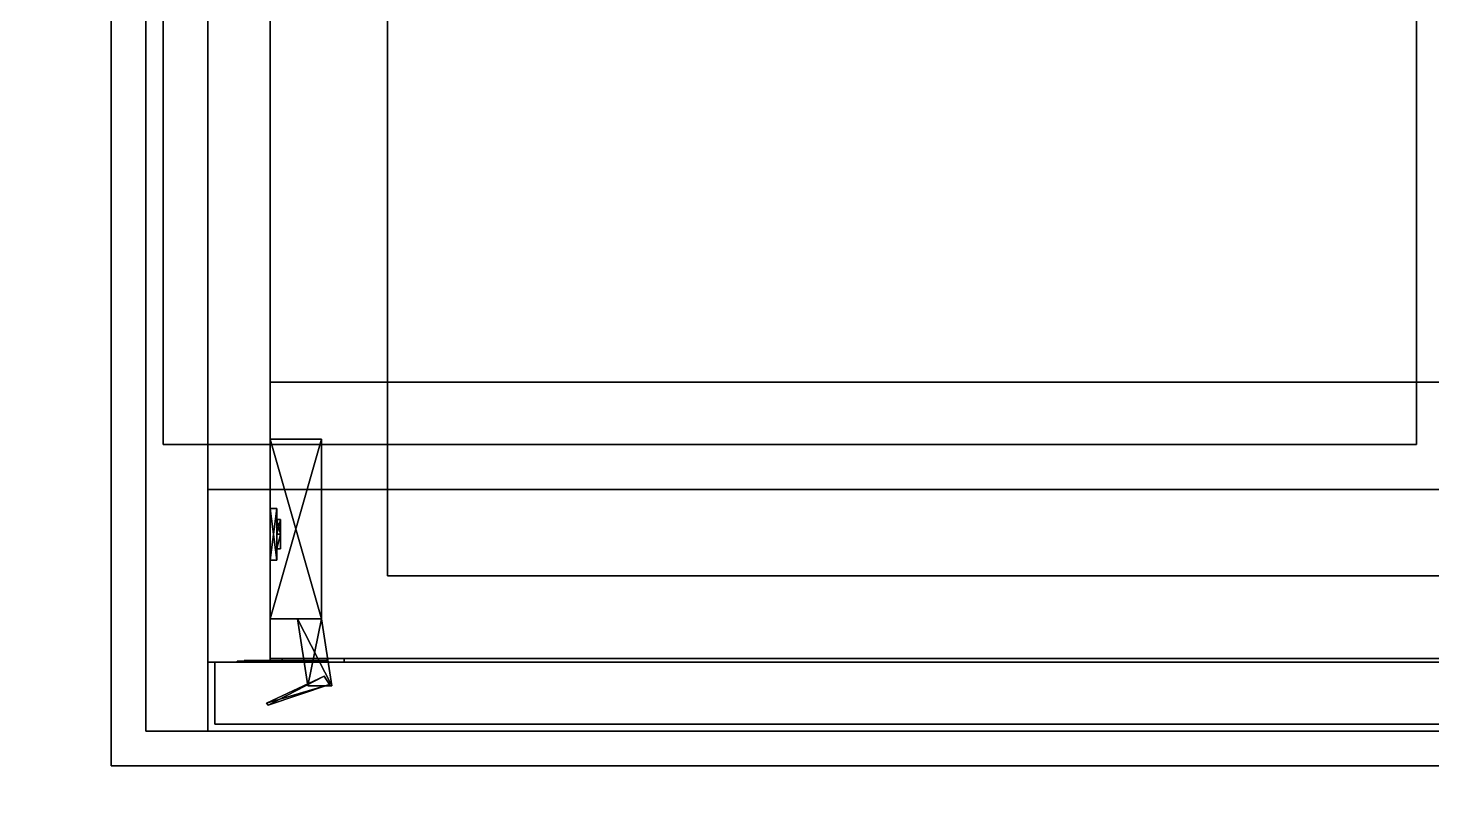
# Model space of a CAD drawing. Extents: x 0 to 6014, y -2453 to 0.
# Drawn here: x 890.9 to 1297.5, y -861.1 to -639.5 of the extents above; entities that cross this region are included whole.
import ezdxf

# ---------------------------------------------------------------- set-up
doc = ezdxf.new("R2010")
doc.units = 0
for name, color, linetype in [('LAYER0', 7, 'CONTINUOUS'), ('LAYER1', 7, 'CONTINUOUS'), ('LAYER179', 254, 'CONTINUOUS'), ('LAYER180', 254, 'CONTINUOUS'), ('LAYER642', 7, 'CONTINUOUS'), ('LAYER651', 7, 'CONTINUOUS'), ('LAYER654', 7, 'CONTINUOUS'), ('LAYER661', 28, 'CONTINUOUS'), ('LAYER662', 253, 'CONTINUOUS'), ('LAYER663', 28, 'CONTINUOUS'), ('LAYER664', 253, 'CONTINUOUS'), ('LAYER665', 254, 'CONTINUOUS'), ('LAYER685', 7, 'CONTINUOUS'), ('LAYER694', 7, 'CONTINUOUS')]:
    doc.layers.add(name, color=color, linetype=linetype)

msp = doc.modelspace()

# ---------------------------------------------------------------- linework, layer by layer
at = {"layer": 'LAYER0'}
for points, invisible_edges in [([(1065, -10), (0, -1840), (0, -10), (1065, -10)], 1), ([(0, -1840), (1065, -10), (1065, -265), (0, -1840)], 5), ([(2107, -1840, 5), (0, -10, 5), (0, -1840, 5), (2107, -1840, 5)], 1), ([(0, -10, 5), (2107, -1840, 5), (1065, -265, 5), (0, -10, 5)], 7), ([(0, -1840), (1065, -265), (2107, -1840), (0, -1840)], 3), ([(2107, -1840), (1065, -265), (1510, -265), (2107, -1840)], 5), ([(1065, -265, 5), (2107, -1840, 5), (1510, -265, 5), (1065, -265, 5)], 3)]:
    msp.add_3dface(points, dxfattribs=dict(at, invisible_edges=invisible_edges))
at = {"layer": 'LAYER179', "invisible_edges": 1}
for points in [[(925, -415, 155), (943, -843, 155), (925, -843, 155), (925, -415, 155)], [(943, -843, 155), (925, -415, 155), (943, -415, 155), (943, -843, 155)], [(943, -415, 937), (925, -843, 937), (943, -843, 937), (943, -415, 937)], [(925, -843, 937), (943, -415, 937), (925, -415, 937), (925, -843, 937)], [(925, -843, 937), (925, -415, 155), (925, -843, 155), (925, -843, 937)], [(925, -415, 155), (925, -843, 937), (925, -415, 937), (925, -415, 155)], [(943, -415, 937), (943, -843, 155), (943, -415, 155), (943, -415, 937)], [(943, -843, 155), (943, -415, 937), (943, -843, 937), (943, -843, 155)], [(925, -843, 937), (943, -843, 155), (943, -843, 937), (925, -843, 937)], [(943, -843, 155), (925, -843, 937), (925, -843, 155), (943, -843, 155)]]:
    msp.add_3dface(points, dxfattribs=at)
at = {"layer": 'LAYER180', "invisible_edges": 1}
for points in [[(1660, -773, 912), (943, -843, 912), (943, -773, 912), (1660, -773, 912)], [(943, -843, 912), (1660, -773, 912), (1660, -843, 912), (943, -843, 912)], [(943, -773, 937), (943, -843, 912), (943, -843, 937), (943, -773, 937)], [(943, -843, 912), (943, -773, 937), (943, -773, 912), (943, -843, 912)], [(943, -773, 937), (1660, -773, 912), (943, -773, 912), (943, -773, 937)], [(1660, -773, 912), (943, -773, 937), (1660, -773, 937), (1660, -773, 912)], [(1660, -843, 937), (943, -773, 937), (943, -843, 937), (1660, -843, 937)], [(943, -773, 937), (1660, -843, 937), (1660, -773, 937), (943, -773, 937)], [(1660, -843, 937), (943, -843, 912), (1660, -843, 912), (1660, -843, 937)], [(943, -843, 912), (1660, -843, 937), (943, -843, 937), (943, -843, 912)]]:
    msp.add_3dface(points, dxfattribs=at)
at = {"layer": 'LAYER642', "invisible_edges": 1}
for points in [[(1642, -415, 156), (961, -823, 156), (961, -415, 156), (1642, -415, 156)], [(961, -823, 156), (1642, -415, 156), (1642, -823, 156), (961, -823, 156)], [(961, -415, 174), (961, -823, 156), (961, -823, 174), (961, -415, 174)], [(961, -823, 156), (961, -415, 174), (961, -415, 156), (961, -823, 156)], [(1642, -823, 174), (961, -415, 174), (961, -823, 174), (1642, -823, 174)], [(961, -415, 174), (1642, -823, 174), (1642, -415, 174), (961, -415, 174)], [(1642, -823, 174), (961, -823, 156), (1642, -823, 156), (1642, -823, 174)], [(961, -823, 156), (1642, -823, 174), (961, -823, 174), (961, -823, 156)]]:
    msp.add_3dface(points, dxfattribs=at)
at = {"layer": 'LAYER651', "invisible_edges": 1}
for points in [[(943, -415, 155), (961, -823, 155), (943, -823, 155), (943, -415, 155)], [(961, -823, 155), (943, -415, 155), (961, -415, 155), (961, -823, 155)], [(961, -415, 912), (943, -823, 912), (961, -823, 912), (961, -415, 912)], [(943, -823, 912), (961, -415, 912), (943, -415, 912), (943, -823, 912)], [(943, -823, 912), (943, -415, 155), (943, -823, 155), (943, -823, 912)], [(943, -415, 155), (943, -823, 912), (943, -415, 912), (943, -415, 155)], [(961, -415, 912), (961, -823, 155), (961, -415, 155), (961, -415, 912)], [(961, -823, 155), (961, -415, 912), (961, -823, 912), (961, -823, 155)], [(943, -823, 912), (961, -823, 155), (961, -823, 912), (943, -823, 912)], [(961, -823, 155), (943, -823, 912), (943, -823, 155), (961, -823, 155)]]:
    msp.add_3dface(points, dxfattribs=at)
at = {"layer": 'LAYER654', "invisible_edges": 1}
for points in [[(1642, -742, 893.5), (961, -822, 893.5), (961, -742, 893.5), (1642, -742, 893.5)], [(961, -822, 893.5), (1642, -742, 893.5), (1642, -822, 893.5), (961, -822, 893.5)], [(961, -742, 911.5), (961, -822, 893.5), (961, -822, 911.5), (961, -742, 911.5)], [(961, -822, 893.5), (961, -742, 911.5), (961, -742, 893.5), (961, -822, 893.5)], [(961, -742, 911.5), (1642, -742, 893.5), (961, -742, 893.5), (961, -742, 911.5)], [(1642, -742, 893.5), (961, -742, 911.5), (1642, -742, 911.5), (1642, -742, 893.5)], [(1642, -822, 911.5), (961, -742, 911.5), (961, -822, 911.5), (1642, -822, 911.5)], [(961, -742, 911.5), (1642, -822, 911.5), (1642, -742, 911.5), (961, -742, 911.5)], [(1642, -822, 911.5), (961, -822, 893.5), (1642, -822, 893.5), (1642, -822, 911.5)], [(961, -822, 893.5), (1642, -822, 911.5), (961, -822, 911.5), (961, -822, 893.5)]]:
    msp.add_3dface(points, dxfattribs=at)
at = {"layer": 'LAYER661'}
for points, invisible_edges in [([(952.4895, -822.75, 253.0251), (951.5, -822.75, 258), (953.5, -822.75, 258), (953.5, -822.75, 252.5)], 10), ([(951.5, -822.75, 258), (952.4895, -822.75, 262.9749), (953.5, -822.75, 263.5), (953.5, -822.75, 258)], 10), ([(955.3076, -822.75, 248.8076), (952.4895, -822.75, 253.0251), (953.5, -822.75, 252.5), (957, -822.75, 252.5)], 10), ([(952.4895, -822.75, 262.9749), (955.3076, -822.75, 267.1924), (957, -822.75, 263.5), (953.5, -822.75, 263.5)], 10), ([(953.5, -822.5, 263.5), (953.5, -822.5, 252.5), (960.5, -822.5, 252.5), (960.2905, -822.5, 263.3167)], 4), ([(959.5251, -822.75, 245.9896), (955.3076, -822.75, 248.8076), (957, -822.75, 252.5), (960.5, -822.75, 252.5)], 10), ([(955.3076, -822.75, 267.1924), (959.5251, -822.75, 270.0104), (960.5, -822.75, 263.5), (957, -822.75, 263.5)], 10), ([(964.5, -822.75, 245), (959.5251, -822.75, 245.9896), (960.5, -822.75, 252.5), (964.5, -822.75, 249)], 2), ([(959.5251, -822.75, 270.0104), (964.5, -822.75, 271), (964.5, -822.75, 267), (960.5, -822.75, 263.5)], 8), ([(960.2905, -822.5, 263.3167), (960.5, -822.5, 252.5), (964.5, -822.5, 249), (964.5, -822.5, 267)], 5), ([(982.5, -822, 237), (977.5, -822, 249), (964.5, -822, 249), (964.5, -822, 237)], 1), ([(982.5, -822, 279), (977.5, -822, 267), (964.5, -822, 267), (964.5, -822, 279)], 1), ([(964.5, -822.5, 267), (964.5, -822.5, 249), (977.5, -822.5, 249), (977.5, -822.5, 267)], 1), ([(982.5, -822, 279), (982.5, -822, 237), (977.5, -822, 249), (977.5, -822, 267)], 10)]:
    msp.add_3dface(points, dxfattribs=dict(at, invisible_edges=invisible_edges))
for points in [[(982.5, -822, 237), (964.5, -822, 237), (964.5, -822, 237), (982.5, -822, 237)], [(982.5, -822, 279), (964.5, -822, 279), (964.5, -822, 279), (982.5, -822, 279)], [(977.5, -822, 249), (977.5, -823, 249), (964.5, -823, 249), (964.5, -822, 249)], [(964.5, -822, 249), (964.5, -823, 249), (964.5, -823, 237), (964.5, -822, 237)], [(964.5, -822, 237), (964.5, -823, 237), (982.5, -823, 237), (982.5, -822, 237)], [(977.5, -822, 267), (977.5, -823, 267), (964.5, -823, 267), (964.5, -822, 267)], [(964.5, -822, 267), (964.5, -823, 267), (964.5, -823, 279), (964.5, -822, 279)], [(964.5, -822, 279), (964.5, -823, 279), (982.5, -823, 279), (982.5, -822, 279)], [(964.5, -823, 249), (964.5, -823, 237), (964.5, -823, 249)], [(964.5, -823, 267), (964.5, -823, 279), (964.5, -823, 267)], [(982.5, -823, 237), (964.5, -823, 237), (964.5, -823, 279), (982.5, -823, 279)], [(977.5, -822, 249), (977.5, -823, 249), (977.5, -823, 267), (977.5, -822, 267)], [(977.5, -823, 249), (977.5, -823, 267), (977.5, -823, 249)], [(982.5, -822, 279), (982.5, -823, 279), (982.5, -822, 279)], [(982.5, -823, 237), (982.5, -823, 279), (982.5, -822, 279), (982.5, -822, 237)]]:
    msp.add_3dface(points, dxfattribs=at)
at = {"layer": 'LAYER662'}
for points in [[(961, -758.5, 251.2174), (975.9214, -810.5, 251.2174), (961, -810.5, 251.2174), (961, -758.5, 251.2174)], [(975.9214, -758.5, 251.2174), (975.9214, -810.5, 251.2174), (961, -758.5, 251.2174), (975.9214, -758.5, 251.2174)], [(961, -758.5, 264.7826), (975.9214, -758.5, 251.2174), (961, -758.5, 251.2174), (961, -758.5, 264.7826)], [(975.9214, -758.5, 264.7826), (975.9214, -758.5, 251.2174), (961, -758.5, 264.7826), (975.9214, -758.5, 264.7826)], [(961, -810.5, 264.7826), (975.9214, -758.5, 264.7826), (961, -758.5, 264.7826), (961, -810.5, 264.7826)], [(975.9214, -810.5, 264.7826), (975.9214, -758.5, 264.7826), (961, -810.5, 264.7826), (975.9214, -810.5, 264.7826)], [(975.9214, -758.5, 251.2174), (975.9214, -810.5, 264.7826), (975.9214, -810.5, 251.2174), (975.9214, -758.5, 251.2174)], [(975.9214, -758.5, 264.7826), (975.9214, -810.5, 264.7826), (975.9214, -758.5, 251.2174), (975.9214, -758.5, 264.7826)], [(961, -778.5, 284), (961, -793.5, 284), (962.9895, -793.5, 284), (961, -778.5, 284)], [(962.9895, -778.5, 284), (961, -778.5, 284), (962.9895, -793.5, 284), (962.9895, -778.5, 284)], [(961, -778.5, 232), (961, -778.5, 284), (962.9895, -778.5, 284), (961, -778.5, 232)], [(962.9895, -778.5, 232), (961, -778.5, 232), (962.9895, -778.5, 284), (962.9895, -778.5, 232)], [(961, -793.5, 232), (961, -778.5, 232), (962.9895, -778.5, 232), (961, -793.5, 232)], [(962.9895, -793.5, 232), (961, -793.5, 232), (962.9895, -778.5, 232), (962.9895, -793.5, 232)], [(962.9895, -778.5, 284), (962.9895, -793.5, 284), (962.9895, -793.5, 232), (962.9895, -778.5, 284)], [(962.9895, -778.5, 232), (962.9895, -778.5, 284), (962.9895, -793.5, 232), (962.9895, -778.5, 232)], [(962.9895, -786, 271.2909), (963.9844, -781.7573, 276.0869), (963.9844, -786, 271.2909), (962.9895, -786, 271.2909)], [(962.9895, -781.7573, 276.0869), (963.9844, -781.7573, 276.0869), (962.9895, -786, 271.2909), (962.9895, -781.7573, 276.0869)], [(962.9895, -781.7573, 276.0869), (963.9844, -786, 280.883), (963.9844, -781.7573, 276.0869), (962.9895, -781.7573, 276.0869)], [(962.9895, -786, 280.883), (963.9844, -786, 280.883), (962.9895, -781.7573, 276.0869), (962.9895, -786, 280.883)], [(962.9895, -786, 271.2909), (962.9895, -781.7573, 276.0869), (962.9895, -786, 280.883), (962.9895, -786, 271.2909)], [(962.9895, -786, 235.117), (963.9844, -781.7573, 239.913), (963.9844, -786, 235.117), (962.9895, -786, 235.117)], [(962.9895, -781.7573, 239.913), (963.9844, -781.7573, 239.913), (962.9895, -786, 235.117), (962.9895, -781.7573, 239.913)], [(962.9895, -781.7573, 239.913), (963.9844, -786, 244.7091), (963.9844, -781.7573, 239.913), (962.9895, -781.7573, 239.913)], [(962.9895, -786, 244.7091), (963.9844, -786, 244.7091), (962.9895, -781.7573, 239.913), (962.9895, -786, 244.7091)], [(962.9895, -786, 235.117), (962.9895, -781.7573, 239.913), (962.9895, -786, 244.7091), (962.9895, -786, 235.117)], [(963.9844, -790.2427, 276.0869), (963.9844, -781.7573, 276.0869), (963.9844, -786, 280.883), (963.9844, -790.2427, 276.0869)], [(963.9844, -786, 271.2909), (963.9844, -781.7573, 276.0869), (963.9844, -790.2427, 276.0869), (963.9844, -786, 271.2909)], [(963.9844, -790.2427, 239.913), (963.9844, -781.7573, 239.913), (963.9844, -786, 244.7091), (963.9844, -790.2427, 239.913)], [(963.9844, -786, 235.117), (963.9844, -781.7573, 239.913), (963.9844, -790.2427, 239.913), (963.9844, -786, 235.117)], [(962.9895, -790.2427, 276.0869), (963.9844, -786, 271.2909), (963.9844, -790.2427, 276.0869), (962.9895, -790.2427, 276.0869)], [(962.9895, -786, 271.2909), (963.9844, -786, 271.2909), (962.9895, -790.2427, 276.0869), (962.9895, -786, 271.2909)], [(962.9895, -790.2427, 276.0869), (962.9895, -786, 271.2909), (962.9895, -786, 280.883), (962.9895, -790.2427, 276.0869)], [(962.9895, -790.2427, 276.0869), (963.9844, -786, 280.883), (962.9895, -786, 280.883), (962.9895, -790.2427, 276.0869)], [(963.9844, -790.2427, 276.0869), (963.9844, -786, 280.883), (962.9895, -790.2427, 276.0869), (963.9844, -790.2427, 276.0869)], [(962.9895, -790.2427, 239.913), (963.9844, -786, 235.117), (963.9844, -790.2427, 239.913), (962.9895, -790.2427, 239.913)], [(962.9895, -786, 235.117), (963.9844, -786, 235.117), (962.9895, -790.2427, 239.913), (962.9895, -786, 235.117)], [(962.9895, -790.2427, 239.913), (962.9895, -786, 235.117), (962.9895, -786, 244.7091), (962.9895, -790.2427, 239.913)], [(962.9895, -790.2427, 239.913), (963.9844, -786, 244.7091), (962.9895, -786, 244.7091), (962.9895, -790.2427, 239.913)], [(963.9844, -790.2427, 239.913), (963.9844, -786, 244.7091), (962.9895, -790.2427, 239.913), (963.9844, -790.2427, 239.913)], [(962.9895, -793.5, 284), (961, -793.5, 284), (961, -793.5, 232), (962.9895, -793.5, 284)], [(962.9895, -793.5, 232), (962.9895, -793.5, 284), (961, -793.5, 232), (962.9895, -793.5, 232)], [(968.958, -810.5, 251.2174), (978.9058, -829.8654, 251.2174), (971.9424, -829.8654, 251.2174), (968.958, -810.5, 251.2174)], [(975.9214, -810.5, 251.2174), (978.9058, -829.8654, 251.2174), (968.958, -810.5, 251.2174), (975.9214, -810.5, 251.2174)], [(971.9424, -829.8654, 264.7826), (975.9214, -810.5, 264.7826), (968.958, -810.5, 264.7826), (971.9424, -829.8654, 264.7826)], [(978.9058, -829.8654, 264.7826), (975.9214, -810.5, 264.7826), (971.9424, -829.8654, 264.7826), (978.9058, -829.8654, 264.7826)], [(975.9214, -810.5, 251.2174), (978.9058, -829.8654, 264.7826), (978.9058, -829.8654, 251.2174), (975.9214, -810.5, 251.2174)], [(975.9214, -810.5, 264.7826), (978.9058, -829.8654, 264.7826), (975.9214, -810.5, 251.2174), (975.9214, -810.5, 264.7826)], [(976.6919, -827.0753, 252.3477), (960.4094, -835.5, 252.3477), (959.9182, -834.9226, 252.3477), (976.6919, -827.0753, 252.3477)], [(959.9182, -834.9226, 263.652), (978.1821, -829.4556, 263.652), (976.6919, -827.0753, 263.652), (959.9182, -834.9226, 263.652)], [(978.1821, -829.4556, 252.3477), (960.4094, -835.5, 252.3477), (976.6919, -827.0753, 252.3477), (978.1821, -829.4556, 252.3477)], [(960.4094, -835.5, 263.652), (978.1821, -829.4556, 263.652), (959.9182, -834.9226, 263.652), (960.4094, -835.5, 263.652)], [(978.1821, -829.4556, 252.3477), (960.4094, -835.5, 263.652), (960.4094, -835.5, 252.3477), (978.1821, -829.4556, 252.3477)], [(978.1821, -829.4556, 263.652), (960.4094, -835.5, 263.652), (978.1821, -829.4556, 252.3477), (978.1821, -829.4556, 263.652)]]:
    msp.add_3dface(points, dxfattribs=at)
at = {"layer": 'LAYER663'}
for points, invisible_edges in [([(952.4895, -822.75, 804.0251), (951.5, -822.75, 809), (953.5, -822.75, 809), (953.5, -822.75, 803.5)], 10), ([(951.5, -822.75, 809), (952.4895, -822.75, 813.9749), (953.5, -822.75, 814.5), (953.5, -822.75, 809)], 10), ([(955.3076, -822.75, 799.8076), (952.4895, -822.75, 804.0251), (953.5, -822.75, 803.5), (957, -822.75, 803.5)], 10), ([(952.4895, -822.75, 813.9749), (955.3076, -822.75, 818.1924), (957, -822.75, 814.5), (953.5, -822.75, 814.5)], 10), ([(953.5, -822.5, 814.5), (953.5, -822.5, 803.5), (960.5, -822.5, 803.5), (960.2905, -822.5, 814.3167)], 4), ([(959.5251, -822.75, 796.9896), (955.3076, -822.75, 799.8076), (957, -822.75, 803.5), (960.5, -822.75, 803.5)], 10), ([(955.3076, -822.75, 818.1924), (959.5251, -822.75, 821.0104), (960.5, -822.75, 814.5), (957, -822.75, 814.5)], 10), ([(964.5, -822.75, 796), (959.5251, -822.75, 796.9896), (960.5, -822.75, 803.5), (964.5, -822.75, 800)], 2), ([(959.5251, -822.75, 821.0104), (964.5, -822.75, 822), (964.5, -822.75, 818), (960.5, -822.75, 814.5)], 8), ([(960.2905, -822.5, 814.3167), (960.5, -822.5, 803.5), (964.5, -822.5, 800), (964.5, -822.5, 818)], 5), ([(982.5, -822, 788), (977.5, -822, 800), (964.5, -822, 800), (964.5, -822, 788)], 1), ([(982.5, -822, 830), (977.5, -822, 818), (964.5, -822, 818), (964.5, -822, 830)], 1), ([(964.5, -822.5, 818), (964.5, -822.5, 800), (977.5, -822.5, 800), (977.5, -822.5, 818)], 1), ([(982.5, -822, 830), (982.5, -822, 788), (977.5, -822, 800), (977.5, -822, 818)], 10)]:
    msp.add_3dface(points, dxfattribs=dict(at, invisible_edges=invisible_edges))
for points in [[(982.5, -822, 788), (964.5, -822, 788), (964.5, -822, 788), (982.5, -822, 788)], [(982.5, -822, 830), (964.5, -822, 830), (964.5, -822, 830), (982.5, -822, 830)], [(977.5, -822, 800), (977.5, -823, 800), (964.5, -823, 800), (964.5, -822, 800)], [(964.5, -822, 800), (964.5, -823, 800), (964.5, -823, 788), (964.5, -822, 788)], [(964.5, -822, 788), (964.5, -823, 788), (982.5, -823, 788), (982.5, -822, 788)], [(977.5, -822, 818), (977.5, -823, 818), (964.5, -823, 818), (964.5, -822, 818)], [(964.5, -822, 818), (964.5, -823, 818), (964.5, -823, 830), (964.5, -822, 830)], [(964.5, -822, 830), (964.5, -823, 830), (982.5, -823, 830), (982.5, -822, 830)], [(964.5, -823, 800), (964.5, -823, 788), (964.5, -823, 800)], [(964.5, -823, 818), (964.5, -823, 830), (964.5, -823, 818)], [(982.5, -823, 788), (964.5, -823, 788), (964.5, -823, 830), (982.5, -823, 830)], [(977.5, -822, 800), (977.5, -823, 800), (977.5, -823, 818), (977.5, -822, 818)], [(977.5, -823, 800), (977.5, -823, 818), (977.5, -823, 800)], [(982.5, -822, 830), (982.5, -823, 830), (982.5, -822, 830)], [(982.5, -823, 788), (982.5, -823, 830), (982.5, -822, 830), (982.5, -822, 788)]]:
    msp.add_3dface(points, dxfattribs=at)
at = {"layer": 'LAYER664'}
for points in [[(961, -758.5, 802.2174), (975.9214, -810.5, 802.2174), (961, -810.5, 802.2174), (961, -758.5, 802.2174)], [(975.9214, -758.5, 802.2174), (975.9214, -810.5, 802.2174), (961, -758.5, 802.2174), (975.9214, -758.5, 802.2174)], [(961, -758.5, 815.7826), (975.9214, -758.5, 802.2174), (961, -758.5, 802.2174), (961, -758.5, 815.7826)], [(975.9214, -758.5, 815.7826), (975.9214, -758.5, 802.2174), (961, -758.5, 815.7826), (975.9214, -758.5, 815.7826)], [(961, -810.5, 815.7826), (975.9214, -758.5, 815.7826), (961, -758.5, 815.7826), (961, -810.5, 815.7826)], [(975.9214, -810.5, 815.7826), (975.9214, -758.5, 815.7826), (961, -810.5, 815.7826), (975.9214, -810.5, 815.7826)], [(975.9214, -758.5, 802.2174), (975.9214, -810.5, 815.7826), (975.9214, -810.5, 802.2174), (975.9214, -758.5, 802.2174)], [(975.9214, -758.5, 815.7826), (975.9214, -810.5, 815.7826), (975.9214, -758.5, 802.2174), (975.9214, -758.5, 815.7826)], [(961, -778.5, 835), (961, -793.5, 835), (962.9895, -793.5, 835), (961, -778.5, 835)], [(962.9895, -778.5, 835), (961, -778.5, 835), (962.9895, -793.5, 835), (962.9895, -778.5, 835)], [(961, -778.5, 783), (961, -778.5, 835), (962.9895, -778.5, 835), (961, -778.5, 783)], [(962.9895, -778.5, 783), (961, -778.5, 783), (962.9895, -778.5, 835), (962.9895, -778.5, 783)], [(961, -793.5, 783), (961, -778.5, 783), (962.9895, -778.5, 783), (961, -793.5, 783)], [(962.9895, -793.5, 783), (961, -793.5, 783), (962.9895, -778.5, 783), (962.9895, -793.5, 783)], [(962.9895, -778.5, 835), (962.9895, -793.5, 835), (962.9895, -793.5, 783), (962.9895, -778.5, 835)], [(962.9895, -778.5, 783), (962.9895, -778.5, 835), (962.9895, -793.5, 783), (962.9895, -778.5, 783)], [(962.9895, -786, 822.291), (963.9844, -781.7573, 827.087), (963.9844, -786, 822.291), (962.9895, -786, 822.291)], [(962.9895, -781.7573, 827.087), (963.9844, -781.7573, 827.087), (962.9895, -786, 822.291), (962.9895, -781.7573, 827.087)], [(962.9895, -781.7573, 827.087), (963.9844, -786, 831.883), (963.9844, -781.7573, 827.087), (962.9895, -781.7573, 827.087)], [(962.9895, -786, 831.883), (963.9844, -786, 831.883), (962.9895, -781.7573, 827.087), (962.9895, -786, 831.883)], [(962.9895, -786, 822.291), (962.9895, -781.7573, 827.087), (962.9895, -786, 831.883), (962.9895, -786, 822.291)], [(962.9895, -786, 786.117), (963.9844, -781.7573, 790.913), (963.9844, -786, 786.117), (962.9895, -786, 786.117)], [(962.9895, -781.7573, 790.913), (963.9844, -781.7573, 790.913), (962.9895, -786, 786.117), (962.9895, -781.7573, 790.913)], [(962.9895, -781.7573, 790.913), (963.9844, -786, 795.709), (963.9844, -781.7573, 790.913), (962.9895, -781.7573, 790.913)], [(962.9895, -786, 795.709), (963.9844, -786, 795.709), (962.9895, -781.7573, 790.913), (962.9895, -786, 795.709)], [(962.9895, -786, 786.117), (962.9895, -781.7573, 790.913), (962.9895, -786, 795.709), (962.9895, -786, 786.117)], [(963.9844, -790.2427, 827.087), (963.9844, -781.7573, 827.087), (963.9844, -786, 831.883), (963.9844, -790.2427, 827.087)], [(963.9844, -786, 822.291), (963.9844, -781.7573, 827.087), (963.9844, -790.2427, 827.087), (963.9844, -786, 822.291)], [(963.9844, -790.2427, 790.913), (963.9844, -781.7573, 790.913), (963.9844, -786, 795.709), (963.9844, -790.2427, 790.913)], [(963.9844, -786, 786.117), (963.9844, -781.7573, 790.913), (963.9844, -790.2427, 790.913), (963.9844, -786, 786.117)], [(962.9895, -790.2427, 827.087), (963.9844, -786, 822.291), (963.9844, -790.2427, 827.087), (962.9895, -790.2427, 827.087)], [(962.9895, -786, 822.291), (963.9844, -786, 822.291), (962.9895, -790.2427, 827.087), (962.9895, -786, 822.291)], [(962.9895, -790.2427, 827.087), (962.9895, -786, 822.291), (962.9895, -786, 831.883), (962.9895, -790.2427, 827.087)], [(962.9895, -790.2427, 827.087), (963.9844, -786, 831.883), (962.9895, -786, 831.883), (962.9895, -790.2427, 827.087)], [(963.9844, -790.2427, 827.087), (963.9844, -786, 831.883), (962.9895, -790.2427, 827.087), (963.9844, -790.2427, 827.087)], [(962.9895, -790.2427, 790.913), (963.9844, -786, 786.117), (963.9844, -790.2427, 790.913), (962.9895, -790.2427, 790.913)], [(962.9895, -786, 786.117), (963.9844, -786, 786.117), (962.9895, -790.2427, 790.913), (962.9895, -786, 786.117)], [(962.9895, -790.2427, 790.913), (962.9895, -786, 786.117), (962.9895, -786, 795.709), (962.9895, -790.2427, 790.913)], [(962.9895, -790.2427, 790.913), (963.9844, -786, 795.709), (962.9895, -786, 795.709), (962.9895, -790.2427, 790.913)], [(963.9844, -790.2427, 790.913), (963.9844, -786, 795.709), (962.9895, -790.2427, 790.913), (963.9844, -790.2427, 790.913)], [(962.9895, -793.5, 835), (961, -793.5, 835), (961, -793.5, 783), (962.9895, -793.5, 835)], [(962.9895, -793.5, 783), (962.9895, -793.5, 835), (961, -793.5, 783), (962.9895, -793.5, 783)], [(968.958, -810.5, 802.2174), (978.9058, -829.8654, 802.2174), (971.9424, -829.8654, 802.2174), (968.958, -810.5, 802.2174)], [(975.9214, -810.5, 802.2174), (978.9058, -829.8654, 802.2174), (968.958, -810.5, 802.2174), (975.9214, -810.5, 802.2174)], [(971.9424, -829.8654, 815.7826), (975.9214, -810.5, 815.7826), (968.958, -810.5, 815.7826), (971.9424, -829.8654, 815.7826)], [(978.9058, -829.8654, 815.7826), (975.9214, -810.5, 815.7826), (971.9424, -829.8654, 815.7826), (978.9058, -829.8654, 815.7826)], [(975.9214, -810.5, 802.2174), (978.9058, -829.8654, 815.7826), (978.9058, -829.8654, 802.2174), (975.9214, -810.5, 802.2174)], [(975.9214, -810.5, 815.7826), (978.9058, -829.8654, 815.7826), (975.9214, -810.5, 802.2174), (975.9214, -810.5, 815.7826)], [(976.6919, -827.0753, 803.3477), (960.4094, -835.5, 803.3477), (959.9182, -834.9226, 803.3477), (976.6919, -827.0753, 803.3477)], [(959.9182, -834.9226, 814.652), (978.1821, -829.4556, 814.652), (976.6919, -827.0753, 814.652), (959.9182, -834.9226, 814.652)], [(978.1821, -829.4556, 803.3477), (960.4094, -835.5, 803.3477), (976.6919, -827.0753, 803.3477), (978.1821, -829.4556, 803.3477)], [(960.4094, -835.5, 814.652), (978.1821, -829.4556, 814.652), (959.9182, -834.9226, 814.652), (960.4094, -835.5, 814.652)], [(978.1821, -829.4556, 803.3477), (960.4094, -835.5, 814.652), (960.4094, -835.5, 803.3477), (978.1821, -829.4556, 803.3477)], [(978.1821, -829.4556, 814.652), (960.4094, -835.5, 814.652), (978.1821, -829.4556, 803.3477), (978.1821, -829.4556, 814.652)]]:
    msp.add_3dface(points, dxfattribs=at)
at = {"layer": 'LAYER665', "invisible_edges": 1}
for points in [[(1300, -823, 158), (945, -823, 909), (1300, -823, 909), (1300, -823, 158)], [(945, -823, 909), (1300, -823, 158), (945, -823, 158), (945, -823, 909)], [(1300, -823, 158), (945, -841, 158), (945, -823, 158), (1300, -823, 158)], [(945, -841, 158), (1300, -823, 158), (1300, -841, 158), (945, -841, 158)], [(945, -841, 158), (945, -823, 909), (945, -823, 158), (945, -841, 158)], [(945, -823, 909), (945, -841, 158), (945, -841, 909), (945, -823, 909)], [(1300, -841, 909), (945, -823, 909), (945, -841, 909), (1300, -841, 909)], [(945, -823, 909), (1300, -841, 909), (1300, -823, 909), (945, -823, 909)], [(945, -841, 158), (1300, -841, 909), (945, -841, 909), (945, -841, 158)], [(1300, -841, 909), (945, -841, 158), (1300, -841, 158), (1300, -841, 909)]]:
    msp.add_3dface(points, dxfattribs=at)
at = {"layer": 'LAYER685'}
for points, invisible_edges in [([(915, -415, 937), (995, -458, 937), (915, -853, 937), (915, -415, 937)], 3), ([(915, -415, 957), (915, -853, 937), (915, -853, 957), (915, -415, 957)], 1), ([(915, -853, 937), (915, -415, 957), (915, -415, 937), (915, -853, 937)], 1), ([(995, -458, 957), (915, -415, 957), (995, -798, 957), (995, -458, 957)], 3), ([(915, -853, 957), (995, -798, 957), (915, -415, 957), (915, -853, 957)], 3), ([(995, -798, 937), (915, -853, 937), (995, -458, 937), (995, -798, 937)], 3), ([(915, -853, 937), (995, -798, 937), (3646, -853, 937), (915, -853, 937)], 3), ([(995, -798, 957), (915, -853, 957), (3646, -853, 957), (995, -798, 957)], 5), ([(3646, -853, 937), (995, -798, 937), (1495, -798, 937), (3646, -853, 937)], 5), ([(995, -798, 957), (3646, -853, 957), (1495, -798, 957), (995, -798, 957)], 3), ([(3646, -853, 957), (915, -853, 937), (3646, -853, 937), (3646, -853, 957)], 1), ([(915, -853, 937), (3646, -853, 957), (915, -853, 957), (915, -853, 937)], 1)]:
    msp.add_3dface(points, dxfattribs=dict(at, invisible_edges=invisible_edges))
at = {"layer": 'LAYER694', "invisible_edges": 1}
for points in [[(1293, -415, 5), (930, -760, 5), (930, -415, 5), (1293, -415, 5)], [(930, -760, 5), (1293, -415, 5), (1293, -760, 5), (930, -760, 5)], [(930, -415, 155), (930, -760, 5), (930, -760, 155), (930, -415, 155)], [(930, -760, 5), (930, -415, 155), (930, -415, 5), (930, -760, 5)], [(1293, -760, 155), (930, -415, 155), (930, -760, 155), (1293, -760, 155)], [(930, -415, 155), (1293, -760, 155), (1293, -415, 155), (930, -415, 155)], [(1293, -415, 5), (1293, -760, 155), (1293, -760, 5), (1293, -415, 5)], [(1293, -760, 155), (1293, -415, 5), (1293, -415, 155), (1293, -760, 155)], [(1293, -760, 155), (930, -760, 5), (1293, -760, 5), (1293, -760, 155)], [(930, -760, 5), (1293, -760, 155), (930, -760, 155), (930, -760, 5)]]:
    msp.add_3dface(points, dxfattribs=at)

# ---------------------------------------------------------------- meshes
at = {"layer": 'LAYER1'}
mesh = msp.add_polymesh((11, 2), dxfattribs=at)
for k, corner in enumerate([(2257, -1690, 2334), (2257, -2453, 2334), (150, -1690, 2334), (2257, -1690, 2334), (150, -160, 2334), (150, -1690, 2334), (915, -160, 2334), (150, -160, 2334), (915, -415, 2334), (915, -160, 2334), (1660, -415, 2334), (915, -415, 2334), (1660, -150, 2334), (1660, -415, 2334), (4435, -150, 2334), (1660, -150, 2334), (4435, -790, 2334), (4435, -150, 2334), (6013.688, -790, 2334), (4435, -790, 2334), (6013.688, -640, 2334), (4585, -640, 2334)]):
    mesh.set_mesh_vertex(divmod(k, 2), corner)
at = {"layer": 'LAYER661'}
mesh = msp.add_polymesh((2, 9), dxfattribs=at)
for k, corner in enumerate([(964.5, -822.75, 245), (959.5251, -822.75, 245.9896), (955.3076, -822.75, 248.8076), (952.4895, -822.75, 253.0251), (951.5, -822.75, 258), (952.4895, -822.75, 262.9749), (955.3076, -822.75, 267.1924), (959.5251, -822.75, 270.0104), (964.5, -822.75, 271), (964.5, -823, 245), (959.5251, -823, 245.9896), (955.3076, -823, 248.8076), (952.4895, -823, 253.0251), (951.5, -823, 258), (952.4895, -823, 262.9749), (955.3076, -823, 267.1924), (959.5251, -823, 270.0104), (964.5, -823, 271)]):
    mesh.set_mesh_vertex(divmod(k, 9), corner)
at = {"layer": 'LAYER663'}
mesh = msp.add_polymesh((2, 9), dxfattribs=at)
for k, corner in enumerate([(964.5, -822.75, 796), (959.5251, -822.75, 796.9896), (955.3076, -822.75, 799.8076), (952.4895, -822.75, 804.0251), (951.5, -822.75, 809), (952.4895, -822.75, 813.9749), (955.3076, -822.75, 818.1924), (959.5251, -822.75, 821.0104), (964.5, -822.75, 822), (964.5, -823, 796), (959.5251, -823, 796.9896), (955.3076, -823, 799.8076), (952.4895, -823, 804.0251), (951.5, -823, 809), (952.4895, -823, 813.9749), (955.3076, -823, 818.1924), (959.5251, -823, 821.0104), (964.5, -823, 822)]):
    mesh.set_mesh_vertex(divmod(k, 9), corner)

doc.saveas('drawing.dxf')
